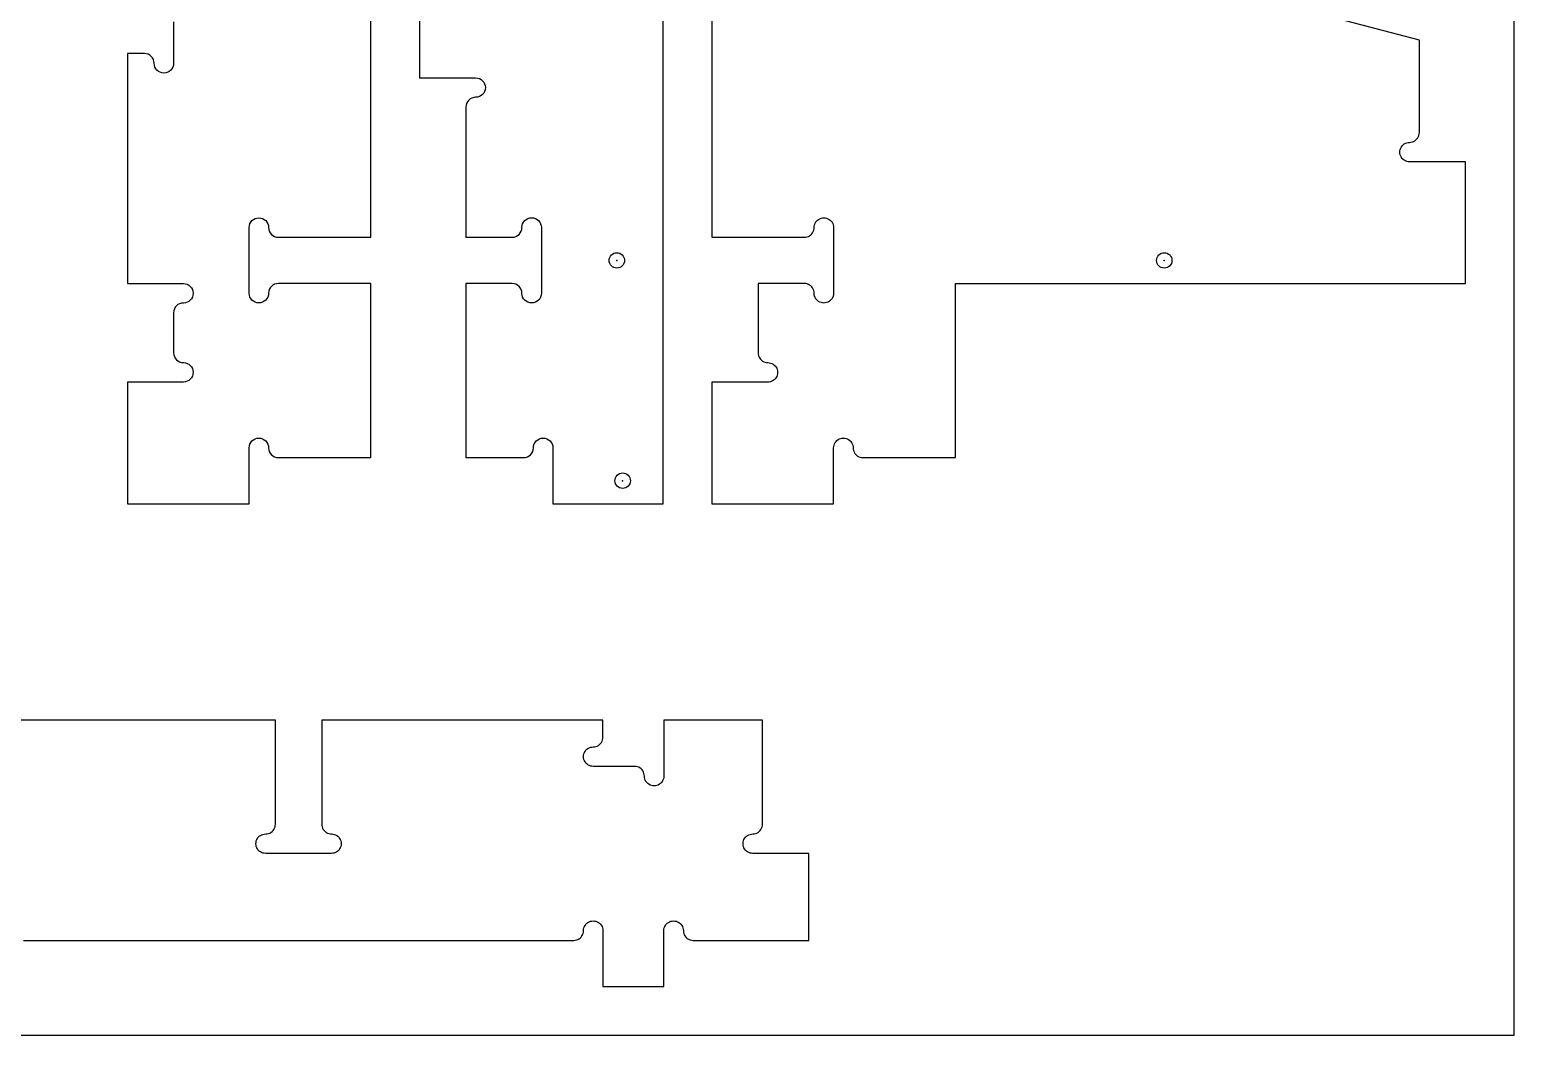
# Model space of a CAD drawing. Header units: inches. Extents: x 1367 to 1651, y -1653 to -1438.
# Drawn here: x 1548.46 to 1572.46, y -1534.43 to -1518.16 of the extents above; entities that cross this region are included whole.
import ezdxf

# ---------------------------------------------------------------- set-up
doc = ezdxf.new("R2010")
doc.units = ezdxf.units.IN
doc.header["$MEASUREMENT"] = 0
doc.linetypes.add('Solid', pattern=[0])
for name, color, linetype in [('000_NOTES', 6, 'Continuous'), ('CUT_FASTENERS', 1, 'Continuous'), ('CUT_THRU', 7, 'Continuous')]:
    doc.layers.add(name, color=color, linetype=linetype)

# ---------------------------------------------------------------- blocks, each defined once
blk = doc.blocks.new('FASTENER')
blk.add_circle((0, 0), 0.125)
blk.add_point((0, 0))

msp = doc.modelspace()

# ---------------------------------------------------------------- linework, layer by layer
at = {"linetype": 'Solid', "lineweight": 5}
for points in [[(1559.487, -1516.969, 0), (1559.487, -1521.516, 0), (1560.983, -1521.516, 0), (1561.005, -1521.514, 0), (1561.027, -1521.509, 0), (1561.048, -1521.502, 0), (1561.068, -1521.491, 0), (1561.086, -1521.477, 0), (1561.102, -1521.461, 0), (1561.115, -1521.444, 0), (1561.126, -1521.424, 0), (1561.134, -1521.403, 0), (1561.139, -1521.381, 0), (1561.14, -1521.358, 0), (1561.142, -1521.336, 0), (1561.147, -1521.314, 0), (1561.155, -1521.293, 0), (1561.165, -1521.273, 0), (1561.179, -1521.255, 0), (1561.195, -1521.239, 0), (1561.213, -1521.226, 0), (1561.232, -1521.215, 0), (1561.253, -1521.207, 0), (1561.275, -1521.202, 0), (1561.298, -1521.201, 0), (1561.32, -1521.202, 0), (1561.342, -1521.207, 0), (1561.363, -1521.215, 0), (1561.383, -1521.226, 0), (1561.401, -1521.239, 0), (1561.417, -1521.255, 0), (1561.43, -1521.273, 0), (1561.441, -1521.293, 0), (1561.449, -1521.314, 0), (1561.454, -1521.336, 0), (1561.455, -1521.358, 0), (1561.455, -1522.421, 0), (1561.454, -1522.444, 0), (1561.449, -1522.466, 0), (1561.441, -1522.487, 0), (1561.43, -1522.506, 0), (1561.417, -1522.524, 0), (1561.401, -1522.54, 0), (1561.383, -1522.554, 0), (1561.363, -1522.565, 0), (1561.342, -1522.572, 0), (1561.32, -1522.577, 0), (1561.298, -1522.579, 0), (1561.275, -1522.577, 0), (1561.253, -1522.572, 0), (1561.232, -1522.565, 0), (1561.213, -1522.554, 0), (1561.195, -1522.54, 0), (1561.179, -1522.524, 0), (1561.165, -1522.506, 0), (1561.155, -1522.487, 0), (1561.147, -1522.466, 0), (1561.142, -1522.444, 0), (1561.14, -1522.421, 0), (1561.139, -1522.399, 0), (1561.134, -1522.377, 0), (1561.126, -1522.356, 0), (1561.115, -1522.336, 0), (1561.102, -1522.318, 0), (1561.086, -1522.302, 0), (1561.068, -1522.289, 0), (1561.048, -1522.278, 0), (1561.027, -1522.27, 0), (1561.005, -1522.265, 0), (1560.983, -1522.264, 0), (1560.235, -1522.264, 0), (1560.235, -1523.386, 0), (1560.236, -1523.408, 0), (1560.241, -1523.43, 0), (1560.249, -1523.451, 0), (1560.26, -1523.471, 0), (1560.273, -1523.489, 0), (1560.289, -1523.505, 0), (1560.307, -1523.518, 0), (1560.327, -1523.529, 0), (1560.348, -1523.537, 0), (1560.37, -1523.542, 0), (1560.392, -1523.543, 0), (1560.415, -1523.545, 0), (1560.437, -1523.55, 0), (1560.458, -1523.558, 0), (1560.477, -1523.568, 0), (1560.495, -1523.582, 0), (1560.511, -1523.598, 0), (1560.525, -1523.616, 0), (1560.536, -1523.635, 0), (1560.543, -1523.657, 0), (1560.548, -1523.678, 0), (1560.55, -1523.701, 0), (1560.548, -1523.723, 0), (1560.543, -1523.745, 0), (1560.536, -1523.766, 0), (1560.525, -1523.786, 0), (1560.511, -1523.804, 0), (1560.495, -1523.82, 0), (1560.477, -1523.833, 0), (1560.458, -1523.844, 0), (1560.437, -1523.852, 0), (1560.415, -1523.857, 0), (1560.392, -1523.858, 0), (1559.487, -1523.858, 0), (1559.487, -1525.827, 0), (1561.455, -1525.827, 0), (1561.455, -1524.921, 0), (1561.457, -1524.899, 0), (1561.462, -1524.877, 0), (1561.47, -1524.856, 0), (1561.48, -1524.836, 0), (1561.494, -1524.818, 0), (1561.51, -1524.802, 0), (1561.528, -1524.789, 0), (1561.547, -1524.778, 0), (1561.568, -1524.77, 0), (1561.59, -1524.765, 0), (1561.613, -1524.764, 0), (1561.635, -1524.765, 0), (1561.657, -1524.77, 0), (1561.678, -1524.778, 0), (1561.698, -1524.789, 0), (1561.716, -1524.802, 0), (1561.732, -1524.818, 0), (1561.745, -1524.836, 0), (1561.756, -1524.856, 0), (1561.764, -1524.877, 0), (1561.769, -1524.899, 0), (1561.77, -1524.921, 0), (1561.772, -1524.944, 0), (1561.777, -1524.966, 0), (1561.785, -1524.987, 0), (1561.795, -1525.006, 0), (1561.809, -1525.024, 0), (1561.825, -1525.04, 0), (1561.843, -1525.054, 0), (1561.862, -1525.065, 0), (1561.883, -1525.072, 0), (1561.905, -1525.077, 0), (1561.928, -1525.079, 0), (1563.424, -1525.079, 0), (1563.424, -1522.264, 0), (1571.672, -1522.264, 0), (1571.672, -1520.295, 0), (1570.766, -1520.295, 0), (1570.744, -1520.294, 0), (1570.722, -1520.289, 0), (1570.701, -1520.281, 0), (1570.681, -1520.27, 0), (1570.663, -1520.257, 0), (1570.647, -1520.241, 0), (1570.634, -1520.223, 0), (1570.623, -1520.203, 0), (1570.615, -1520.182, 0), (1570.61, -1520.16, 0), (1570.609, -1520.138, 0), (1570.61, -1520.115, 0), (1570.615, -1520.094, 0), (1570.623, -1520.072, 0), (1570.634, -1520.053, 0), (1570.647, -1520.035, 0), (1570.663, -1520.019, 0), (1570.681, -1520.005, 0), (1570.701, -1519.995, 0), (1570.722, -1519.987, 0), (1570.744, -1519.982, 0), (1570.766, -1519.98, 0), (1570.789, -1519.979, 0), (1570.811, -1519.974, 0), (1570.832, -1519.966, 0), (1570.851, -1519.955, 0), (1570.869, -1519.942, 0), (1570.885, -1519.926, 0), (1570.899, -1519.908, 0), (1570.91, -1519.888, 0), (1570.917, -1519.867, 0), (1570.922, -1519.845, 0), (1570.924, -1519.823, 0), (1570.924, -1518.327, 0), (1563.424, -1516.358, 0)], [(1548.357, -1532.89, 0), (1557.255, -1532.89, 0), (1557.277, -1532.888, 0), (1557.299, -1532.883, 0), (1557.32, -1532.876, 0), (1557.34, -1532.865, 0), (1557.358, -1532.851, 0), (1557.374, -1532.836, 0), (1557.387, -1532.818, 0), (1557.398, -1532.798, 0), (1557.406, -1532.777, 0), (1557.41, -1532.755, 0), (1557.412, -1532.732, 0), (1557.414, -1532.71, 0), (1557.418, -1532.688, 0), (1557.426, -1532.667, 0), (1557.437, -1532.647, 0), (1557.45, -1532.629, 0), (1557.466, -1532.613, 0), (1557.484, -1532.6, 0), (1557.504, -1532.589, 0), (1557.525, -1532.581, 0), (1557.547, -1532.576, 0), (1557.569, -1532.575, 0), (1557.592, -1532.576, 0), (1557.614, -1532.581, 0), (1557.635, -1532.589, 0), (1557.655, -1532.6, 0), (1557.673, -1532.613, 0), (1557.689, -1532.629, 0), (1557.702, -1532.647, 0), (1557.713, -1532.667, 0), (1557.721, -1532.688, 0), (1557.725, -1532.71, 0), (1557.727, -1532.732, 0), (1557.727, -1533.638, 0), (1558.711, -1533.638, 0), (1558.711, -1532.732, 0), (1558.713, -1532.71, 0), (1558.718, -1532.688, 0), (1558.725, -1532.667, 0), (1558.736, -1532.647, 0), (1558.75, -1532.629, 0), (1558.766, -1532.613, 0), (1558.784, -1532.6, 0), (1558.803, -1532.589, 0), (1558.824, -1532.581, 0), (1558.846, -1532.576, 0), (1558.869, -1532.575, 0), (1558.891, -1532.576, 0), (1558.913, -1532.581, 0), (1558.934, -1532.589, 0), (1558.954, -1532.6, 0), (1558.972, -1532.613, 0), (1558.988, -1532.629, 0), (1559.001, -1532.647, 0), (1559.012, -1532.667, 0), (1559.02, -1532.688, 0), (1559.025, -1532.71, 0), (1559.026, -1532.732, 0), (1559.028, -1532.755, 0), (1559.033, -1532.777, 0), (1559.04, -1532.798, 0), (1559.051, -1532.818, 0), (1559.065, -1532.836, 0), (1559.081, -1532.851, 0), (1559.099, -1532.865, 0), (1559.118, -1532.876, 0), (1559.139, -1532.883, 0), (1559.161, -1532.888, 0), (1559.184, -1532.89, 0), (1561.054, -1532.89, 0), (1561.054, -1531.482, 0), (1560.148, -1531.482, 0), (1560.126, -1531.481, 0), (1560.104, -1531.476, 0), (1560.083, -1531.468, 0), (1560.063, -1531.457, 0), (1560.045, -1531.444, 0), (1560.029, -1531.428, 0), (1560.016, -1531.41, 0), (1560.005, -1531.39, 0), (1559.997, -1531.369, 0), (1559.992, -1531.347, 0), (1559.991, -1531.325, 0), (1559.992, -1531.302, 0), (1559.997, -1531.281, 0), (1560.005, -1531.259, 0), (1560.016, -1531.24, 0), (1560.029, -1531.222, 0), (1560.045, -1531.206, 0), (1560.063, -1531.192, 0), (1560.083, -1531.182, 0), (1560.104, -1531.174, 0), (1560.126, -1531.169, 0), (1560.148, -1531.167, 0), (1560.171, -1531.166, 0), (1560.193, -1531.161, 0), (1560.214, -1531.153, 0), (1560.233, -1531.142, 0), (1560.251, -1531.129, 0), (1560.267, -1531.113, 0), (1560.281, -1531.095, 0), (1560.291, -1531.075, 0), (1560.299, -1531.054, 0), (1560.304, -1531.032, 0), (1560.306, -1531.01, 0), (1560.306, -1529.327, 0), (1558.711, -1529.327, 0), (1558.711, -1530.232, 0), (1558.71, -1530.255, 0), (1558.705, -1530.277, 0), (1558.697, -1530.298, 0), (1558.686, -1530.318, 0), (1558.673, -1530.336, 0), (1558.657, -1530.351, 0), (1558.639, -1530.365, 0), (1558.619, -1530.376, 0), (1558.598, -1530.383, 0), (1558.576, -1530.388, 0), (1558.554, -1530.39, 0), (1558.531, -1530.388, 0), (1558.509, -1530.383, 0), (1558.488, -1530.376, 0), (1558.469, -1530.365, 0), (1558.451, -1530.351, 0), (1558.435, -1530.336, 0), (1558.421, -1530.318, 0), (1558.411, -1530.298, 0), (1558.403, -1530.277, 0), (1558.398, -1530.255, 0), (1558.396, -1530.232, 0), (1558.395, -1530.21, 0), (1558.39, -1530.188, 0), (1558.382, -1530.167, 0), (1558.371, -1530.147, 0), (1558.358, -1530.129, 0), (1558.342, -1530.113, 0), (1558.324, -1530.1, 0), (1558.304, -1530.089, 0), (1558.283, -1530.081, 0), (1558.261, -1530.076, 0), (1558.239, -1530.075, 0), (1557.569, -1530.075, 0), (1557.547, -1530.073, 0), (1557.525, -1530.069, 0), (1557.504, -1530.061, 0), (1557.484, -1530.05, 0), (1557.466, -1530.036, 0), (1557.45, -1530.021, 0), (1557.437, -1530.003, 0), (1557.426, -1529.983, 0), (1557.418, -1529.962, 0), (1557.414, -1529.94, 0), (1557.412, -1529.917, 0), (1557.414, -1529.895, 0), (1557.418, -1529.873, 0), (1557.426, -1529.852, 0), (1557.437, -1529.832, 0), (1557.45, -1529.814, 0), (1557.466, -1529.798, 0), (1557.484, -1529.785, 0), (1557.504, -1529.774, 0), (1557.525, -1529.766, 0), (1557.547, -1529.762, 0), (1557.569, -1529.76, 0), (1557.592, -1529.758, 0), (1557.614, -1529.754, 0), (1557.635, -1529.746, 0), (1557.655, -1529.735, 0), (1557.673, -1529.721, 0), (1557.689, -1529.706, 0), (1557.702, -1529.688, 0), (1557.713, -1529.668, 0), (1557.721, -1529.647, 0), (1557.725, -1529.625, 0), (1557.727, -1529.602, 0), (1557.727, -1529.327, 0), (1553.18, -1529.327, 0), (1553.18, -1531.01, 0), (1553.181, -1531.032, 0), (1553.186, -1531.054, 0), (1553.194, -1531.075, 0), (1553.205, -1531.095, 0), (1553.218, -1531.113, 0), (1553.234, -1531.129, 0), (1553.252, -1531.142, 0), (1553.272, -1531.153, 0), (1553.293, -1531.161, 0), (1553.315, -1531.166, 0), (1553.337, -1531.167, 0), (1553.36, -1531.169, 0), (1553.382, -1531.174, 0), (1553.403, -1531.182, 0), (1553.422, -1531.192, 0), (1553.44, -1531.206, 0), (1553.456, -1531.222, 0), (1553.47, -1531.24, 0), (1553.48, -1531.259, 0), (1553.488, -1531.281, 0), (1553.493, -1531.302, 0), (1553.495, -1531.325, 0), (1553.493, -1531.347, 0), (1553.488, -1531.369, 0), (1553.48, -1531.39, 0), (1553.47, -1531.41, 0), (1553.456, -1531.428, 0), (1553.44, -1531.444, 0), (1553.422, -1531.457, 0), (1553.403, -1531.468, 0), (1553.382, -1531.476, 0), (1553.36, -1531.481, 0), (1553.337, -1531.482, 0), (1552.274, -1531.482, 0), (1552.252, -1531.481, 0), (1552.23, -1531.476, 0), (1552.209, -1531.468, 0), (1552.189, -1531.457, 0), (1552.171, -1531.444, 0), (1552.155, -1531.428, 0), (1552.142, -1531.41, 0), (1552.131, -1531.39, 0), (1552.123, -1531.369, 0), (1552.118, -1531.347, 0), (1552.117, -1531.325, 0), (1552.118, -1531.302, 0), (1552.123, -1531.281, 0), (1552.131, -1531.259, 0), (1552.142, -1531.24, 0), (1552.155, -1531.222, 0), (1552.171, -1531.206, 0), (1552.189, -1531.192, 0), (1552.209, -1531.182, 0), (1552.23, -1531.174, 0), (1552.252, -1531.169, 0), (1552.274, -1531.167, 0), (1552.297, -1531.166, 0), (1552.319, -1531.161, 0), (1552.34, -1531.153, 0), (1552.359, -1531.142, 0), (1552.377, -1531.129, 0), (1552.393, -1531.113, 0), (1552.407, -1531.095, 0), (1552.417, -1531.075, 0), (1552.425, -1531.054, 0), (1552.43, -1531.032, 0), (1552.432, -1531.01, 0), (1552.432, -1529.327, 0), (1547.884, -1529.327, 0)]]:
    msp.add_polyline3d(points, dxfattribs=at)
at = {"layer": 'CUT_THRU'}
for points in [[(1550.786, -1518.032), (1550.786, -1518.701, -1), (1550.471, -1518.701, 0.414214), (1550.314, -1518.543), (1550.038, -1518.543), (1550.038, -1522.264), (1550.944, -1522.264, -1), (1550.944, -1522.579, 0.414214), (1550.786, -1522.736), (1550.786, -1523.386, 0.414214), (1550.944, -1523.543, -1), (1550.944, -1523.858), (1550.038, -1523.858), (1550.038, -1525.827), (1552.007, -1525.827), (1552.007, -1524.921, -1), (1552.321, -1524.921, 0.414214), (1552.479, -1525.079), (1553.975, -1525.079), (1553.975, -1522.264), (1552.479, -1522.264, 0.414214), (1552.321, -1522.421, -1), (1552.007, -1522.421), (1552.007, -1521.358, -1), (1552.321, -1521.358, 0.414214), (1552.479, -1521.516), (1553.975, -1521.516), (1553.975, -1459.272)], [(1554.762, -1512.244), (1554.762, -1518.937), (1555.668, -1518.937, -1), (1555.668, -1519.252, 0.414214), (1555.51, -1519.41), (1555.51, -1521.516), (1556.258, -1521.516, 0.414214), (1556.416, -1521.358, -1), (1556.731, -1521.358), (1556.731, -1522.421, -1), (1556.416, -1522.421, 0.414214), (1556.258, -1522.264), (1555.51, -1522.264), (1555.51, -1525.079), (1556.445, -1525.079, 0.414214), (1556.603, -1524.921, -1), (1556.918, -1524.921), (1556.918, -1525.827), (1558.699, -1525.827), (1558.699, -1515.965)]]:
    msp.add_lwpolyline(points, format="xyb", dxfattribs=at)
for points in [[(1559.487, -1516.969), (1559.487, -1521.516), (1560.983, -1521.516), (1561.005, -1521.514), (1561.027, -1521.509), (1561.048, -1521.502), (1561.068, -1521.491), (1561.086, -1521.477), (1561.102, -1521.461), (1561.115, -1521.444), (1561.126, -1521.424), (1561.134, -1521.403), (1561.139, -1521.381), (1561.14, -1521.358), (1561.142, -1521.336), (1561.147, -1521.314), (1561.155, -1521.293), (1561.165, -1521.273), (1561.179, -1521.255), (1561.195, -1521.239), (1561.213, -1521.226), (1561.232, -1521.215), (1561.253, -1521.207), (1561.275, -1521.202), (1561.298, -1521.201), (1561.32, -1521.202), (1561.342, -1521.207), (1561.363, -1521.215), (1561.383, -1521.226), (1561.401, -1521.239), (1561.417, -1521.255), (1561.43, -1521.273), (1561.441, -1521.293), (1561.449, -1521.314), (1561.454, -1521.336), (1561.455, -1521.358), (1561.455, -1522.421), (1561.454, -1522.444), (1561.449, -1522.466), (1561.441, -1522.487), (1561.43, -1522.506), (1561.417, -1522.524), (1561.401, -1522.54), (1561.383, -1522.554), (1561.363, -1522.565), (1561.342, -1522.572), (1561.32, -1522.577), (1561.298, -1522.579), (1561.275, -1522.577), (1561.253, -1522.572), (1561.232, -1522.565), (1561.213, -1522.554), (1561.195, -1522.54), (1561.179, -1522.524), (1561.165, -1522.506), (1561.155, -1522.487), (1561.147, -1522.466), (1561.142, -1522.444), (1561.14, -1522.421), (1561.139, -1522.399), (1561.134, -1522.377), (1561.126, -1522.356), (1561.115, -1522.336), (1561.102, -1522.318), (1561.086, -1522.302), (1561.068, -1522.289), (1561.048, -1522.278), (1561.027, -1522.27), (1561.005, -1522.265), (1560.983, -1522.264), (1560.235, -1522.264), (1560.235, -1523.386), (1560.236, -1523.408), (1560.241, -1523.43), (1560.249, -1523.451), (1560.26, -1523.471), (1560.273, -1523.489), (1560.289, -1523.505), (1560.307, -1523.518), (1560.327, -1523.529), (1560.348, -1523.537), (1560.37, -1523.542), (1560.392, -1523.543), (1560.415, -1523.545), (1560.437, -1523.55), (1560.458, -1523.558), (1560.477, -1523.568), (1560.495, -1523.582), (1560.511, -1523.598), (1560.525, -1523.616), (1560.536, -1523.635), (1560.543, -1523.657), (1560.548, -1523.678), (1560.55, -1523.701), (1560.548, -1523.723), (1560.543, -1523.745), (1560.536, -1523.766), (1560.525, -1523.786), (1560.511, -1523.804), (1560.495, -1523.82), (1560.477, -1523.833), (1560.458, -1523.844), (1560.437, -1523.852), (1560.415, -1523.857), (1560.392, -1523.858), (1559.487, -1523.858), (1559.487, -1525.827), (1561.455, -1525.827), (1561.455, -1524.921), (1561.457, -1524.899), (1561.462, -1524.877), (1561.47, -1524.856), (1561.48, -1524.836), (1561.494, -1524.818), (1561.51, -1524.802), (1561.528, -1524.789), (1561.547, -1524.778), (1561.568, -1524.77), (1561.59, -1524.765), (1561.613, -1524.764), (1561.635, -1524.765), (1561.657, -1524.77), (1561.678, -1524.778), (1561.698, -1524.789), (1561.716, -1524.802), (1561.732, -1524.818), (1561.745, -1524.836), (1561.756, -1524.856), (1561.764, -1524.877), (1561.769, -1524.899), (1561.77, -1524.921), (1561.772, -1524.944), (1561.777, -1524.966), (1561.785, -1524.987), (1561.795, -1525.006), (1561.809, -1525.024), (1561.825, -1525.04), (1561.843, -1525.054), (1561.862, -1525.065), (1561.883, -1525.072), (1561.905, -1525.077), (1561.928, -1525.079), (1563.424, -1525.079), (1563.424, -1522.264), (1571.672, -1522.264), (1571.672, -1520.295), (1570.766, -1520.295), (1570.744, -1520.294), (1570.722, -1520.289), (1570.701, -1520.281), (1570.681, -1520.27), (1570.663, -1520.257), (1570.647, -1520.241), (1570.634, -1520.223), (1570.623, -1520.203), (1570.615, -1520.182), (1570.61, -1520.16), (1570.609, -1520.138), (1570.61, -1520.115), (1570.615, -1520.094), (1570.623, -1520.072), (1570.634, -1520.053), (1570.647, -1520.035), (1570.663, -1520.019), (1570.681, -1520.005), (1570.701, -1519.995), (1570.722, -1519.987), (1570.744, -1519.982), (1570.766, -1519.98), (1570.789, -1519.979), (1570.811, -1519.974), (1570.832, -1519.966), (1570.851, -1519.955), (1570.869, -1519.942), (1570.885, -1519.926), (1570.899, -1519.908), (1570.91, -1519.888), (1570.917, -1519.867), (1570.922, -1519.845), (1570.924, -1519.823), (1570.924, -1518.327), (1563.424, -1516.358)], [(1548.357, -1532.89), (1557.255, -1532.89), (1557.277, -1532.888), (1557.299, -1532.883), (1557.32, -1532.876), (1557.34, -1532.865), (1557.358, -1532.851), (1557.374, -1532.836), (1557.387, -1532.818), (1557.398, -1532.798), (1557.406, -1532.777), (1557.41, -1532.755), (1557.412, -1532.732), (1557.414, -1532.71), (1557.418, -1532.688), (1557.426, -1532.667), (1557.437, -1532.647), (1557.45, -1532.629), (1557.466, -1532.613), (1557.484, -1532.6), (1557.504, -1532.589), (1557.525, -1532.581), (1557.547, -1532.576), (1557.569, -1532.575), (1557.592, -1532.576), (1557.614, -1532.581), (1557.635, -1532.589), (1557.655, -1532.6), (1557.673, -1532.613), (1557.689, -1532.629), (1557.702, -1532.647), (1557.713, -1532.667), (1557.721, -1532.688), (1557.725, -1532.71), (1557.727, -1532.732), (1557.727, -1533.638), (1558.711, -1533.638), (1558.711, -1532.732), (1558.713, -1532.71), (1558.718, -1532.688), (1558.725, -1532.667), (1558.736, -1532.647), (1558.75, -1532.629), (1558.766, -1532.613), (1558.784, -1532.6), (1558.803, -1532.589), (1558.824, -1532.581), (1558.846, -1532.576), (1558.869, -1532.575), (1558.891, -1532.576), (1558.913, -1532.581), (1558.934, -1532.589), (1558.954, -1532.6), (1558.972, -1532.613), (1558.988, -1532.629), (1559.001, -1532.647), (1559.012, -1532.667), (1559.02, -1532.688), (1559.025, -1532.71), (1559.026, -1532.732), (1559.028, -1532.755), (1559.033, -1532.777), (1559.04, -1532.798), (1559.051, -1532.818), (1559.065, -1532.836), (1559.081, -1532.851), (1559.099, -1532.865), (1559.118, -1532.876), (1559.139, -1532.883), (1559.161, -1532.888), (1559.184, -1532.89), (1561.054, -1532.89), (1561.054, -1531.482), (1560.148, -1531.482), (1560.126, -1531.481), (1560.104, -1531.476), (1560.083, -1531.468), (1560.063, -1531.457), (1560.045, -1531.444), (1560.029, -1531.428), (1560.016, -1531.41), (1560.005, -1531.39), (1559.997, -1531.369), (1559.992, -1531.347), (1559.991, -1531.325), (1559.992, -1531.302), (1559.997, -1531.281), (1560.005, -1531.259), (1560.016, -1531.24), (1560.029, -1531.222), (1560.045, -1531.206), (1560.063, -1531.192), (1560.083, -1531.182), (1560.104, -1531.174), (1560.126, -1531.169), (1560.148, -1531.167), (1560.171, -1531.166), (1560.193, -1531.161), (1560.214, -1531.153), (1560.233, -1531.142), (1560.251, -1531.129), (1560.267, -1531.113), (1560.281, -1531.095), (1560.291, -1531.075), (1560.299, -1531.054), (1560.304, -1531.032), (1560.306, -1531.01), (1560.306, -1529.327), (1558.711, -1529.327), (1558.711, -1530.232), (1558.71, -1530.255), (1558.705, -1530.277), (1558.697, -1530.298), (1558.686, -1530.318), (1558.673, -1530.336), (1558.657, -1530.351), (1558.639, -1530.365), (1558.619, -1530.376), (1558.598, -1530.383), (1558.576, -1530.388), (1558.554, -1530.39), (1558.531, -1530.388), (1558.509, -1530.383), (1558.488, -1530.376), (1558.469, -1530.365), (1558.451, -1530.351), (1558.435, -1530.336), (1558.421, -1530.318), (1558.411, -1530.298), (1558.403, -1530.277), (1558.398, -1530.255), (1558.396, -1530.232), (1558.395, -1530.21), (1558.39, -1530.188), (1558.382, -1530.167), (1558.371, -1530.147), (1558.358, -1530.129), (1558.342, -1530.113), (1558.324, -1530.1), (1558.304, -1530.089), (1558.283, -1530.081), (1558.261, -1530.076), (1558.239, -1530.075), (1557.569, -1530.075), (1557.547, -1530.073), (1557.525, -1530.069), (1557.504, -1530.061), (1557.484, -1530.05), (1557.466, -1530.036), (1557.45, -1530.021), (1557.437, -1530.003), (1557.426, -1529.983), (1557.418, -1529.962), (1557.414, -1529.94), (1557.412, -1529.917), (1557.414, -1529.895), (1557.418, -1529.873), (1557.426, -1529.852), (1557.437, -1529.832), (1557.45, -1529.814), (1557.466, -1529.798), (1557.484, -1529.785), (1557.504, -1529.774), (1557.525, -1529.766), (1557.547, -1529.762), (1557.569, -1529.76), (1557.592, -1529.758), (1557.614, -1529.754), (1557.635, -1529.746), (1557.655, -1529.735), (1557.673, -1529.721), (1557.689, -1529.706), (1557.702, -1529.688), (1557.713, -1529.668), (1557.721, -1529.647), (1557.725, -1529.625), (1557.727, -1529.602), (1557.727, -1529.327), (1553.18, -1529.327), (1553.18, -1531.01), (1553.181, -1531.032), (1553.186, -1531.054), (1553.194, -1531.075), (1553.205, -1531.095), (1553.218, -1531.113), (1553.234, -1531.129), (1553.252, -1531.142), (1553.272, -1531.153), (1553.293, -1531.161), (1553.315, -1531.166), (1553.337, -1531.167), (1553.36, -1531.169), (1553.382, -1531.174), (1553.403, -1531.182), (1553.422, -1531.192), (1553.44, -1531.206), (1553.456, -1531.222), (1553.47, -1531.24), (1553.48, -1531.259), (1553.488, -1531.281), (1553.493, -1531.302), (1553.495, -1531.325), (1553.493, -1531.347), (1553.488, -1531.369), (1553.48, -1531.39), (1553.47, -1531.41), (1553.456, -1531.428), (1553.44, -1531.444), (1553.422, -1531.457), (1553.403, -1531.468), (1553.382, -1531.476), (1553.36, -1531.481), (1553.337, -1531.482), (1552.274, -1531.482), (1552.252, -1531.481), (1552.23, -1531.476), (1552.209, -1531.468), (1552.189, -1531.457), (1552.171, -1531.444), (1552.155, -1531.428), (1552.142, -1531.41), (1552.131, -1531.39), (1552.123, -1531.369), (1552.118, -1531.347), (1552.117, -1531.325), (1552.118, -1531.302), (1552.123, -1531.281), (1552.131, -1531.259), (1552.142, -1531.24), (1552.155, -1531.222), (1552.171, -1531.206), (1552.189, -1531.192), (1552.209, -1531.182), (1552.23, -1531.174), (1552.252, -1531.169), (1552.274, -1531.167), (1552.297, -1531.166), (1552.319, -1531.161), (1552.34, -1531.153), (1552.359, -1531.142), (1552.377, -1531.129), (1552.393, -1531.113), (1552.407, -1531.095), (1552.417, -1531.075), (1552.425, -1531.054), (1552.43, -1531.032), (1552.432, -1531.01), (1552.432, -1529.327), (1547.884, -1529.327)]]:
    msp.add_lwpolyline(points, dxfattribs=at)

# ---------------------------------------------------------------- block references
at = {"layer": 'CUT_FASTENERS', "xscale": 0.9973753280808704, "yscale": 0.9973753280808704, "zscale": 0.9973753280808704}
for p in [(1557.951, -1521.89), (1566.8, -1521.89), (1558.045, -1525.453)]:
    msp.add_blockref('FASTENER', p, dxfattribs=at)

# ---------------------------------------------------------------- meshes
at = {"layer": '000_NOTES'}
mesh = msp.add_polyface(dxfattribs=at)
corners = [(1524.459, -1534.425), (1524.459, -1438.425), (1572.459, -1438.425), (1572.459, -1534.425)]
mesh.append_faces([[corners[k] for k in face] for face in [(0, 3, 2, 1)]])

doc.saveas('drawing.dxf')
